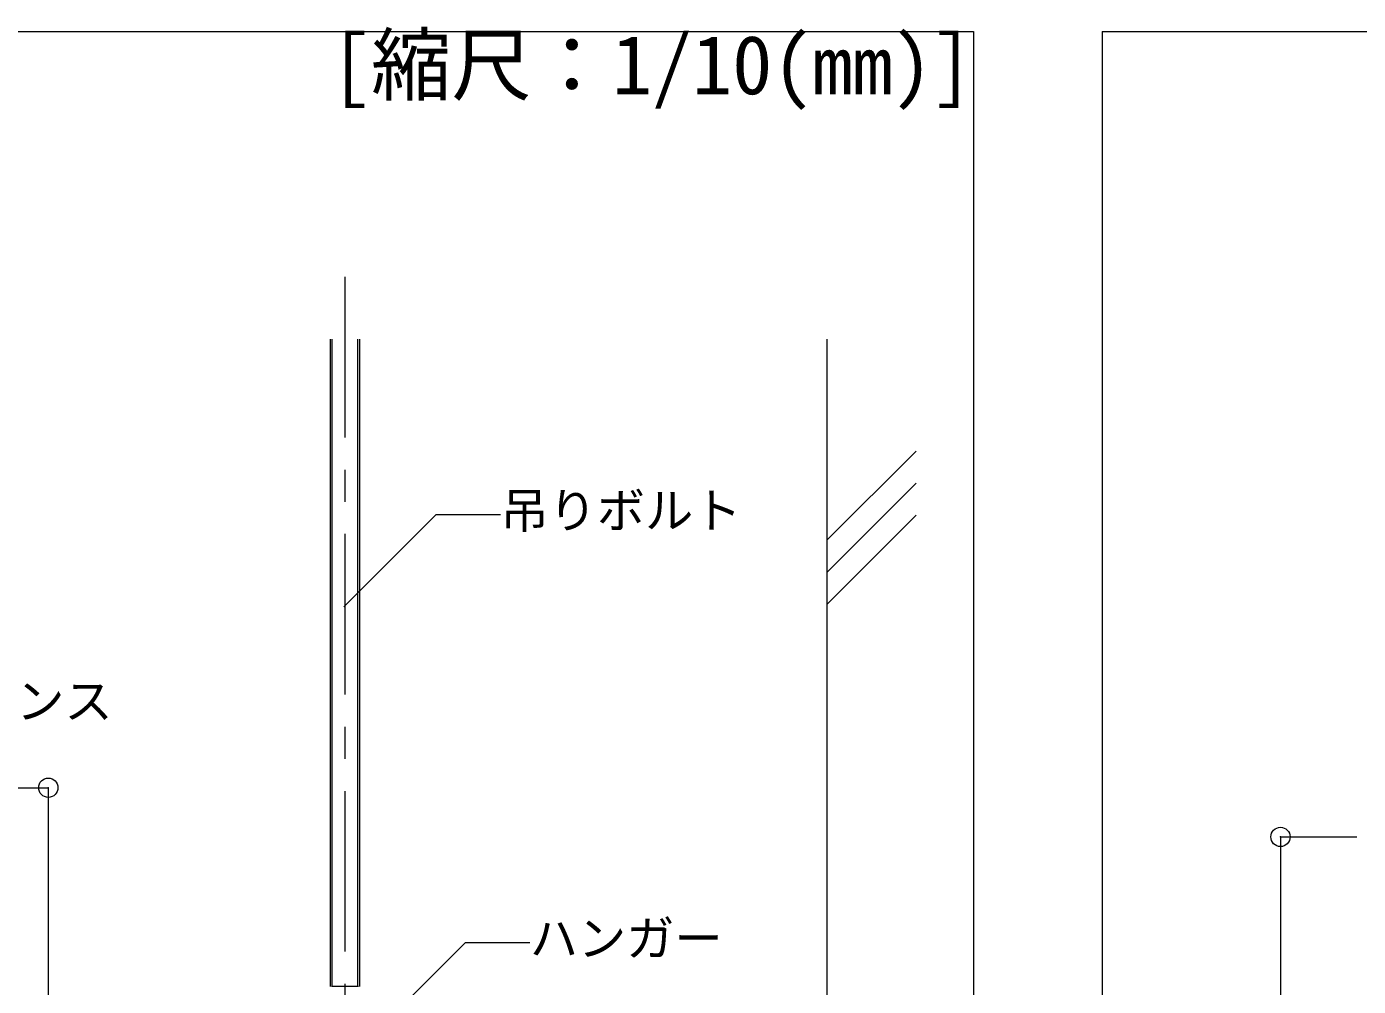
# Model space of a CAD drawing. Units: millimetres on the paper, enlarged 40 times, with parts at other scales. Extents: x -7800 to 7800, y -5387 to 5300.
# Drawn here: x 3280 to 4937, y -3388 to -2194 of the extents above; entities that cross this region are included whole.
import ezdxf
from ezdxf.enums import TextEntityAlignment as Align

# ---------------------------------------------------------------- set-up
doc = ezdxf.new("R2010")
doc.units = ezdxf.units.MM
doc.header["$LTSCALE"] = 40
doc.header["$PDMODE"] = 32
doc.header["$PDSIZE"] = 24
doc.linetypes.add('CHAIN1', pattern=[8, 5, -1, 1, -1])
doc.linetypes.add('DASHED1', pattern=[1.8, 1.2, -0.6])
for name, color, linetype, lineweight in [('4-0_中心線', 4, 'CHAIN1', 9), ('4-1_吊り材', 7, 'Continuous', 18), ('4-5_寸法', 4, 'Continuous', 9), ('4-6_文字・文字', 7, 'Continuous', 18), ('4-9_躯体他', 4, 'DASHED1', 9), ('F-3_野縁受け', 7, 'Continuous', 18)]:
    doc.layers.add(name, color=color, linetype=linetype, lineweight=lineweight)
doc.styles.add('ＭＳ ゴシック', font='')
doc.styles.get('ＭＳ ゴシック').set_extended_font_data('MS Gothic')

msp = doc.modelspace()

# ---------------------------------------------------------------- linework, layer by layer
at = {"layer": '4-0_中心線'}
msp.add_line((3675.95, -2505.21), (3675.95, -3852.68), dxfattribs=at)
at = {"layer": '4-1_吊り材'}
for p, q in [((3657.95, -3388.45), (3657.95, -2582.59)), ((3660.2, -3388.45), (3660.2, -2582.59)), ((3691.7, -2582.59), (3691.7, -3388.45)), ((3693.95, -2582.59), (3693.95, -3388.45)), ((3692.75, -3388.45), (3659.15, -3388.45))]:
    msp.add_line(p, q, dxfattribs=at)
at = {"layer": '4-5_寸法'}
for p, q in [((3106.7, -3141.11), (3306.7, -3141.11)), ((3306.7, -3141.11), (3306.7, -3594.3)), ((4840.52, -3202.35), (4935.7, -3202.35))]:
    msp.add_line(p, q, dxfattribs=at)
msp.add_lwpolyline([(4840.52, -3202.35), (4840.52, -4412.35), (4935.7, -4412.35)], dxfattribs=at)
at = {"layer": '4-5_寸法', "color": 7}
for p in [(3306.7, -3141.11), (4840.52, -3202.35)]:
    msp.add_point(p, dxfattribs=at)
at = {"layer": '4-6_文字・文字'}
for points in [[(3674.59, -2916), (3789.56, -2801.03), (3869.56, -2801.03)], [(3680.07, -3479.74), (3826.03, -3333.77), (3906.03, -3333.77)]]:
    msp.add_lwpolyline(points, dxfattribs=at)
at = {"layer": '4-9_躯体他', "linetype": 'Continuous'}
for p, q in [((4275.95, -2582.59), (4275.95, -4049.4)), ((4275.95, -2833.02), (4386.99, -2721.99)), ((4275.95, -2873.02), (4386.99, -2761.99)), ((4275.95, -2913.02), (4386.99, -2801.99))]:
    msp.add_line(p, q, dxfattribs=at)
at = {"layer": 'F-3_野縁受け', "color": 3}
for p, q in [((78.17, -2199.73), (4458.59, -2199.73)), ((4458.59, -2199.73), (4458.59, -4583.77)), ((4618.59, -2199.73), (4618.59, -4583.77)), ((4618.59, -2199.73), (7638.17, -2199.73))]:
    msp.add_line(p, q, dxfattribs=at)

# ---------------------------------------------------------------- texts
at = {"layer": '4-5_寸法', "style": 'ＭＳ ゴシック'}
msp.add_text('クリアランス', height=43.99, dxfattribs=at).set_placement((3026.7, -3068.38), align=Align.BOTTOM_LEFT)
at = {"layer": '4-6_文字・文字', "style": 'ＭＳ ゴシック'}
for s, height, p in [('[縮尺：1/10(mm)]', 73.31, (3658.59, -2299.73)), ('吊りボルト', 43.99, (3869.56, -2831.03)), ('ハンガー', 43.99, (3906.03, -3363.77))]:
    msp.add_text(s, height=height, dxfattribs=at).set_placement(p, align=Align.BOTTOM_LEFT)

doc.saveas('drawing.dxf')
